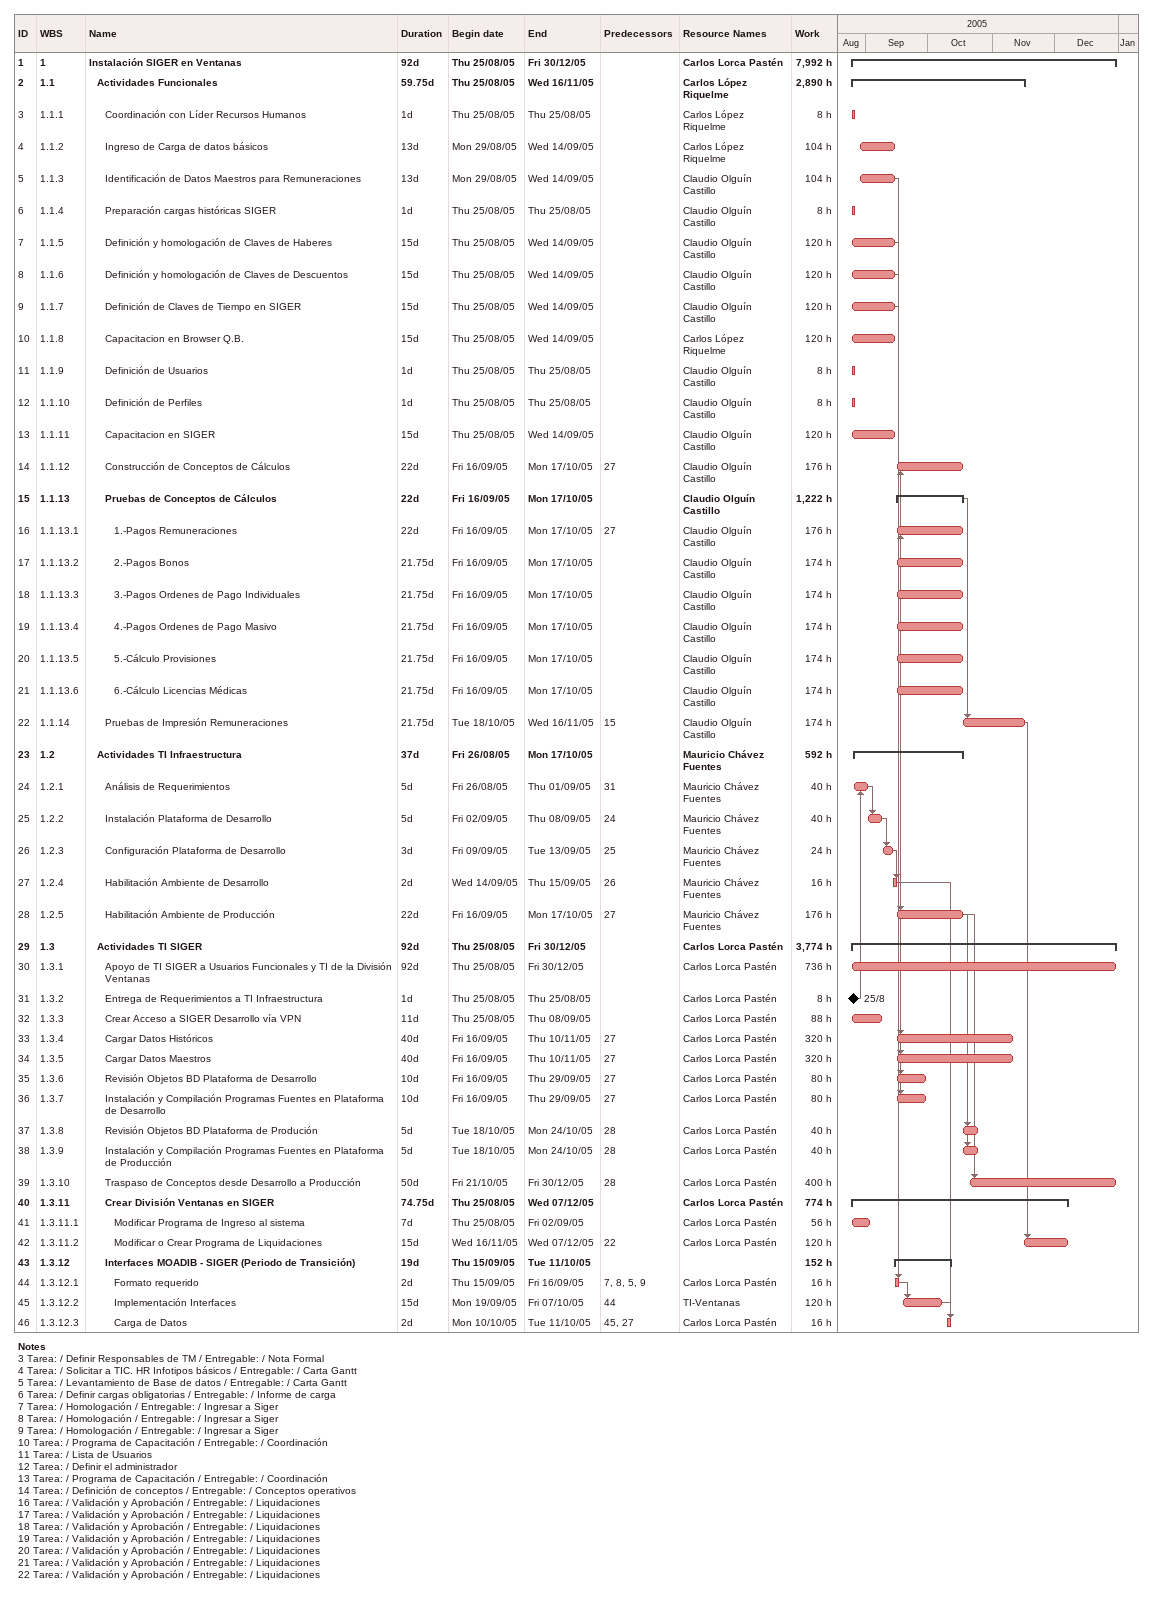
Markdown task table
| ID | WBS | Task | Duration | Start | Finish | Predecessors | Resources | Work (h) |
|---|---|---|---|---|---|---|---|---|
| 1 | 1 | **Instalación SIGER en Ventanas** | 92d | 2005-08-25 | 2005-12-30 |  | Carlos Lorca Pastén | 7992 |
| 2 | 1.1 | **Actividades Funcionales** | 59.75d | 2005-08-25 | 2005-11-16 |  | Carlos López Riquelme | 2890 |
| 3 | 1.1.1 | Coordinación con Líder Recursos Humanos | 1d | 2005-08-25 | 2005-08-25 |  | Carlos López Riquelme | 8 |
| 4 | 1.1.2 | Ingreso de Carga de datos básicos | 13d | 2005-08-29 | 2005-09-14 |  | Carlos López Riquelme | 104 |
| 5 | 1.1.3 | Identificación de Datos Maestros para Remuneraciones | 13d | 2005-08-29 | 2005-09-14 |  | Claudio Olguín Castillo | 104 |
| 6 | 1.1.4 | Preparación cargas históricas SIGER | 1d | 2005-08-25 | 2005-08-25 |  | Claudio Olguín Castillo | 8 |
| 7 | 1.1.5 | Definición y homologación de Claves de Haberes | 15d | 2005-08-25 | 2005-09-14 |  | Claudio Olguín Castillo | 120 |
| 8 | 1.1.6 | Definición y homologación de Claves de Descuentos | 15d | 2005-08-25 | 2005-09-14 |  | Claudio Olguín Castillo | 120 |
| 9 | 1.1.7 | Definición de Claves de Tiempo en SIGER | 15d | 2005-08-25 | 2005-09-14 |  | Claudio Olguín Castillo | 120 |
| 10 | 1.1.8 | Capacitacion en Browser Q.B. | 15d | 2005-08-25 | 2005-09-14 |  | Carlos López Riquelme | 120 |
| 11 | 1.1.9 | Definición de Usuarios | 1d | 2005-08-25 | 2005-08-25 |  | Claudio Olguín Castillo | 8 |
| 12 | 1.1.10 | Definición de Perfiles | 1d | 2005-08-25 | 2005-08-25 |  | Claudio Olguín Castillo | 8 |
| 13 | 1.1.11 | Capacitacion en SIGER | 15d | 2005-08-25 | 2005-09-14 |  | Claudio Olguín Castillo | 120 |
| 14 | 1.1.12 | Construcción de Conceptos de Cálculos | 22d | 2005-09-16 | 2005-10-17 | 27 | Claudio Olguín Castillo | 176 |
| 15 | 1.1.13 | **Pruebas de Conceptos de Cálculos** | 22d | 2005-09-16 | 2005-10-17 |  | Claudio Olguín Castillo | 1222 |
| 16 | 1.1.13.1 | 1.-Pagos Remuneraciones | 22d | 2005-09-16 | 2005-10-17 | 27 | Claudio Olguín Castillo | 176 |
| 17 | 1.1.13.2 | 2.-Pagos Bonos | 21.75d | 2005-09-16 | 2005-10-17 |  | Claudio Olguín Castillo | 174 |
| 18 | 1.1.13.3 | 3.-Pagos Ordenes de Pago Individuales | 21.75d | 2005-09-16 | 2005-10-17 |  | Claudio Olguín Castillo | 174 |
| 19 | 1.1.13.4 | 4.-Pagos Ordenes de Pago Masivo | 21.75d | 2005-09-16 | 2005-10-17 |  | Claudio Olguín Castillo | 174 |
| 20 | 1.1.13.5 | 5.-Cálculo Provisiones | 21.75d | 2005-09-16 | 2005-10-17 |  | Claudio Olguín Castillo | 174 |
| 21 | 1.1.13.6 | 6.-Cálculo Licencias Médicas | 21.75d | 2005-09-16 | 2005-10-17 |  | Claudio Olguín Castillo | 174 |
| 22 | 1.1.14 | Pruebas de Impresión Remuneraciones | 21.75d | 2005-10-18 | 2005-11-16 | 15 | Claudio Olguín Castillo | 174 |
| 23 | 1.2 | **Actividades TI Infraestructura** | 37d | 2005-08-26 | 2005-10-17 |  | Mauricio Chávez Fuentes | 592 |
| 24 | 1.2.1 | Análisis de Requerimientos | 5d | 2005-08-26 | 2005-09-01 | 31 | Mauricio Chávez Fuentes | 40 |
| 25 | 1.2.2 | Instalación Plataforma de Desarrollo | 5d | 2005-09-02 | 2005-09-08 | 24 | Mauricio Chávez Fuentes | 40 |
| 26 | 1.2.3 | Configuración Plataforma de Desarrollo | 3d | 2005-09-09 | 2005-09-13 | 25 | Mauricio Chávez Fuentes | 24 |
| 27 | 1.2.4 | Habilitación Ambiente de Desarrollo | 2d | 2005-09-14 | 2005-09-15 | 26 | Mauricio Chávez Fuentes | 16 |
| 28 | 1.2.5 | Habilitación Ambiente de Producción | 22d | 2005-09-16 | 2005-10-17 | 27 | Mauricio Chávez Fuentes | 176 |
| 29 | 1.3 | **Actividades TI SIGER** | 92d | 2005-08-25 | 2005-12-30 |  | Carlos Lorca Pastén | 3774 |
| 30 | 1.3.1 | Apoyo de TI SIGER a Usuarios Funcionales y TI de la División Ventanas | 92d | 2005-08-25 | 2005-12-30 |  | Carlos Lorca Pastén | 736 |
| 31 | 1.3.2 | Entrega de Requerimientos a TI Infraestructura | 1d | 2005-08-25 | 2005-08-25 |  | Carlos Lorca Pastén | 8 |
| 32 | 1.3.3 | Crear Acceso a SIGER Desarrollo vía VPN | 11d | 2005-08-25 | 2005-09-08 |  | Carlos Lorca Pastén | 88 |
| 33 | 1.3.4 | Cargar Datos Históricos | 40d | 2005-09-16 | 2005-11-10 | 27 | Carlos Lorca Pastén | 320 |
| 34 | 1.3.5 | Cargar Datos Maestros | 40d | 2005-09-16 | 2005-11-10 | 27 | Carlos Lorca Pastén | 320 |
| 35 | 1.3.6 | Revisión Objetos BD Plataforma de Desarrollo | 10d | 2005-09-16 | 2005-09-29 | 27 | Carlos Lorca Pastén | 80 |
| 36 | 1.3.7 | Instalación y Compilación Programas Fuentes en Plataforma de Desarrollo | 10d | 2005-09-16 | 2005-09-29 | 27 | Carlos Lorca Pastén | 80 |
| 37 | 1.3.8 | Revisión Objetos BD Plataforma de Produción | 5d | 2005-10-18 | 2005-10-24 | 28 | Carlos Lorca Pastén | 40 |
| 38 | 1.3.9 | Instalación y Compilación Programas Fuentes en Plataforma de Producción | 5d | 2005-10-18 | 2005-10-24 | 28 | Carlos Lorca Pastén | 40 |
| 39 | 1.3.10 | Traspaso de Conceptos desde Desarrollo a Producción | 50d | 2005-10-21 | 2005-12-30 | 28 | Carlos Lorca Pastén | 400 |
| 40 | 1.3.11 | **Crear División Ventanas en SIGER** | 74.75d | 2005-08-25 | 2005-12-07 |  | Carlos Lorca Pastén | 774 |
| 41 | 1.3.11.1 | Modificar Programa de Ingreso al sistema | 7d | 2005-08-25 | 2005-09-02 |  | Carlos Lorca Pastén | 56 |
| 42 | 1.3.11.2 | Modificar o Crear Programa de Liquidaciones | 15d | 2005-11-16 | 2005-12-07 | 22 | Carlos Lorca Pastén | 120 |
| 43 | 1.3.12 | **Interfaces MOADIB - SIGER (Periodo de Transición)** | 19d | 2005-09-15 | 2005-10-11 |  |  | 152 |
| 44 | 1.3.12.1 | Formato requerido | 2d | 2005-09-15 | 2005-09-16 | 7, 8, 5, 9 | Carlos Lorca Pastén | 16 |
| 45 | 1.3.12.2 | Implementación Interfaces | 15d | 2005-09-19 | 2005-10-07 | 44 | TI-Ventanas | 120 |
| 46 | 1.3.12.3 | Carga de Datos | 2d | 2005-10-10 | 2005-10-11 | 45, 27 | Carlos Lorca Pastén | 16 |

Notes
- 3: Tarea: / Definir Responsables de TM / Entregable: / Nota Formal
- 4: Tarea: / Solicitar a TIC. HR Infotipos básicos / Entregable: / Carta Gantt
- 5: Tarea: / Levantamiento de Base de datos / Entregable: / Carta Gantt
- 6: Tarea: / Definir cargas obligatorias / Entregable: / Informe de carga
- 7: Tarea: / Homologación / Entregable: / Ingresar a Siger
- 8: Tarea: / Homologación / Entregable: / Ingresar a Siger
- 9: Tarea: / Homologación / Entregable: / Ingresar a Siger
- 10: Tarea: / Programa de Capacitación / Entregable: / Coordinación
- 11: Tarea: / Lista de Usuarios
- 12: Tarea: / Definir el administrador
- 13: Tarea: / Programa de Capacitación / Entregable: / Coordinación
- 14: Tarea: / Definición de conceptos / Entregable: / Conceptos operativos
- 16: Tarea: / Validación y Aprobación / Entregable: / Liquidaciones
- 17: Tarea: / Validación y Aprobación / Entregable: / Liquidaciones
- 18: Tarea: / Validación y Aprobación / Entregable: / Liquidaciones
- 19: Tarea: / Validación y Aprobación / Entregable: / Liquidaciones
- 20: Tarea: / Validación y Aprobación / Entregable: / Liquidaciones
- 21: Tarea: / Validación y Aprobación / Entregable: / Liquidaciones
- 22: Tarea: / Validación y Aprobación / Entregable: / Liquidaciones
